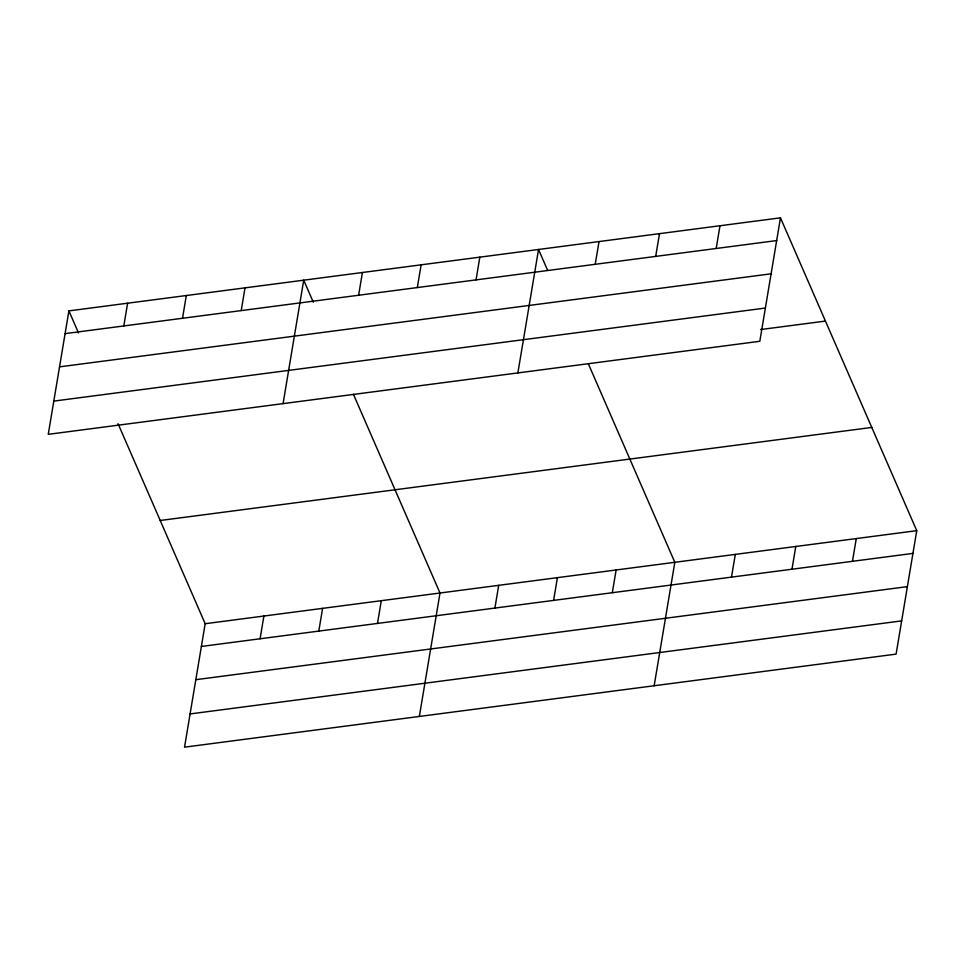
<?xml version="1.0" encoding="UTF-8"?>
<svg xmlns="http://www.w3.org/2000/svg" width="965" height="965" viewBox="0 0 965 965"><rect width="100%" height="100%" fill="white"/><g stroke="black" fill="none" stroke-linecap="round" stroke-linejoin="round"><path stroke-width="1.45" d="M68.901 310.887L48.25 434.334L759.817 341.284L780.468 217.837L68.901 310.887L78.503 332.913M123.809 325.953L127.609 303.215M182.506 318.269L186.317 295.543M241.214 310.597L245.014 287.859M118.032 423.671L205.183 623.716L184.532 747.163L896.099 654.113L916.75 530.666L780.468 217.837M283.071 403.623L303.722 280.188L313.311 302.214M260.092 638.782L263.891 616.044M358.618 295.242L362.43 272.504M318.788 631.098L322.6 608.372M417.326 287.57L421.126 264.832M377.496 623.426L381.296 600.688M476.034 279.886L479.834 257.16M419.341 716.452L440.004 593.017L353.443 394.323M517.879 372.912L538.542 249.477L547.529 270.128M494.9 608.071L498.712 585.333M595.212 264.301L599.024 241.576M553.608 600.399L557.408 577.661M655.693 256.401L659.505 233.663M612.305 592.715L616.116 569.989M716.187 248.488L719.986 225.75M654.161 685.741L674.825 562.306L588.264 363.624M731.494 577.13L735.306 554.393M791.976 569.229L795.787 546.492M852.457 561.316L856.269 538.579M65.101 333.625L776.668 240.575M59.541 366.857L771.107 273.807M53.811 401.102L765.378 308.052M760.529 329.56L825.437 321.08M160.214 520.485L871.781 427.435M205.183 623.716L916.75 530.666M201.383 646.453L912.95 553.403M195.823 679.686L907.389 586.636M190.093 713.931L901.66 620.881"/></g></svg>
